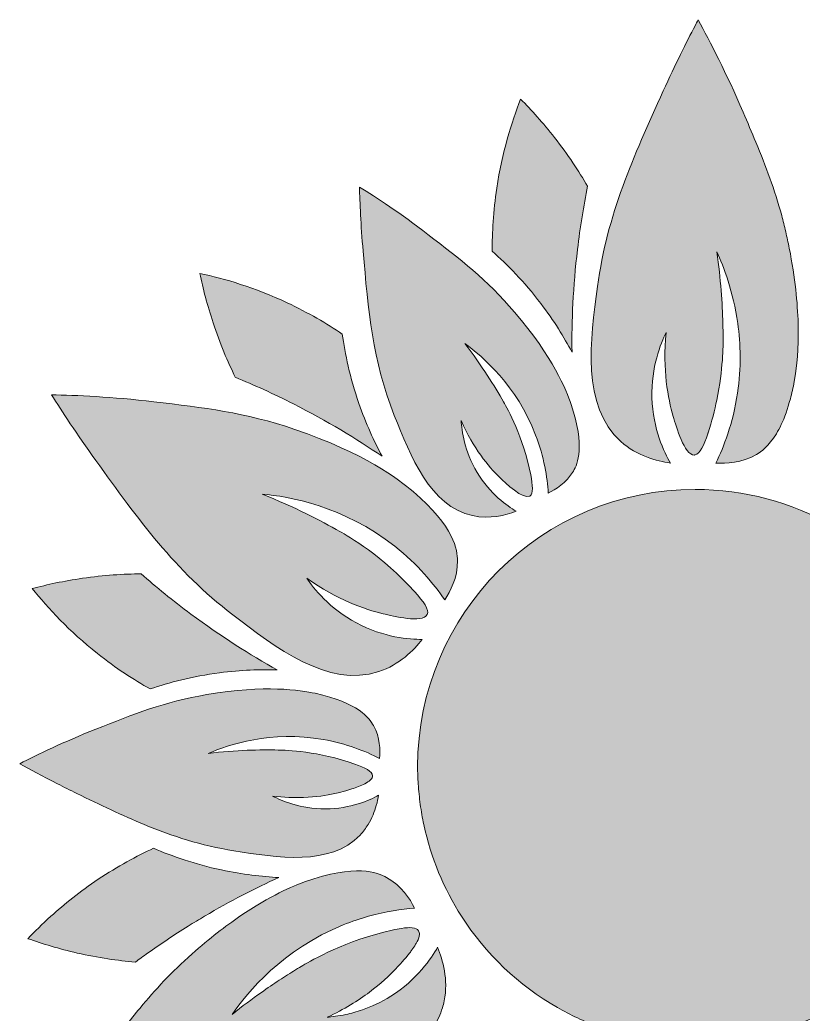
# Model space of a CAD drawing. Header units: inches. Extents: x 727 to 921, y 290 to 497.
# Drawn here: x 726.9 to 835.3, y 359.2 to 496.9 of the extents above; entities that cross this region are included whole.
import ezdxf

# ---------------------------------------------------------------- set-up
doc = ezdxf.new("R2010")
doc.units = ezdxf.units.IN
doc.header["$MEASUREMENT"] = 0
doc.layers.add('Layer 1', color=7, linetype='Continuous')

# ---------------------------------------------------------------- blocks, each defined once
blk = doc.blocks.new('block 3')
at = {"layer": 'Layer 1', "true_color": 0xfcbc38}
h = blk.add_hatch(color=40, dxfattribs=at)
h.dxf.hatch_style = 2
edge = h.paths.add_edge_path()
edge.add_spline(control_points=[(778.69, 442.13), (780.91, 436.52), (783.66, 429.55), (789.5, 428.25), (791.89, 427.72), (794.08, 428.3), (795.53, 428.87), (794.33, 429.58), (791.96, 431.22), (790.15, 434.24), (788.36, 437.2), (788.02, 440.01), (787.94, 441.41), (789.64, 437.54), (791.72, 435.07), (793.25, 433.57), (794.07, 432.77), (796.5, 430.39), (797.44, 430.96), (797.97, 431.29), (797.85, 432.45), (797.56, 433.91), (796.52, 439.16), (794.35, 443.05), (793.81, 444), (792.57, 446.18), (790.83, 448.97), (788.46, 452.08), (790.88, 450.3), (795.63, 446.26), (798.25, 439.41), (799.42, 436.35), (799.85, 433.55), (799.99, 431.37), (801.01, 431.85), (802.51, 432.76), (803.48, 434.42), (804.06, 435.42), (805.12, 437.84), (803.16, 443.64), (802.5, 445.6), (800.68, 450.16), (795.33, 456.42), (791.46, 460.97), (787.85, 463.73), (783.34, 467.18), (779.55, 470.09), (776.23, 472.27), (773.87, 473.74), (773.92, 471.59), (774.05, 468.53), (774.37, 464.87), (775.07, 456.66), (775.67, 449.76), (778.69, 442.13)], knot_values=[0, 0, 0, 0, 1, 1, 1, 2, 2, 2, 3, 3, 3, 4, 4, 4, 5, 5, 5, 6, 6, 6, 7, 7, 7, 8, 8, 8, 9, 9, 9, 10, 10, 10, 11, 11, 11, 12, 12, 12, 13, 13, 13, 14, 14, 14, 15, 15, 15, 16, 16, 16, 17, 17, 17, 18, 18, 18, 18], degree=3, periodic=1)
h = blk.add_hatch(color=40, dxfattribs=at)
h.dxf.hatch_style = 2
edge = h.paths.add_edge_path()
edge.add_spline(control_points=[(775.05, 385.47), (775.05, 385.47), (775.05, 385.47), (775.05, 385.47), (775.6, 386.36), (775.96, 387.28), (776.2, 388.12), (776.34, 388.62), (776.44, 389.1), (776.51, 389.53), (775.28, 388.86), (772.66, 387.67), (769.14, 387.65), (765.68, 387.64), (763.09, 388.78), (761.85, 389.42), (763.42, 389.23), (764.85, 389.18), (766.14, 389.23), (767.85, 389.29), (769.3, 389.51), (770.47, 389.78), (770.77, 389.84), (771.04, 389.91), (771.3, 389.98), (771.65, 390.07), (772.21, 390.22), (772.82, 390.41), (773.43, 390.61), (774.08, 390.85), (774.61, 391.12), (774.61, 391.12), (774.61, 391.12), (774.61, 391.12), (775.24, 391.45), (775.69, 391.83), (775.68, 392.24), (775.67, 392.86), (774.62, 393.35), (773.22, 393.85), (768.18, 395.65), (763.72, 395.78), (762.63, 395.8), (760.13, 395.85), (756.83, 395.79), (752.95, 395.34), (755.72, 396.51), (761.62, 398.52), (768.85, 397.26), (772.08, 396.7), (774.7, 395.63), (776.64, 394.64), (776.75, 395.76), (776.74, 397.51), (775.81, 399.19), (775.25, 400.2), (773.71, 402.36), (767.73, 403.65), (765.71, 404.09), (760.86, 404.85), (752.74, 403.47), (746.86, 402.47), (742.63, 400.78), (737.36, 398.68), (732.92, 396.91), (729.35, 395.18), (726.87, 393.9), (728.21, 393.15), (729.97, 392.19), (732.06, 391.12), (732.9, 390.69), (733.8, 390.25), (734.75, 389.78), (738, 388.21), (741.03, 386.74), (744.09, 385.47), (744.09, 385.47), (744.09, 385.47), (744.09, 385.47), (748, 383.86), (751.95, 382.59), (756.5, 381.85), (762.45, 380.89), (769.84, 379.69), (773.95, 384.03), (774.39, 384.49), (774.75, 384.98), (775.05, 385.47)], knot_values=[0, 0, 0, 0, 1, 1, 1, 2, 2, 2, 3, 3, 3, 4, 4, 4, 5, 5, 5, 6, 6, 6, 7, 7, 7, 8, 8, 8, 9, 9, 9, 10, 10, 10, 11, 11, 11, 12, 12, 12, 13, 13, 13, 14, 14, 14, 15, 15, 15, 16, 16, 16, 17, 17, 17, 18, 18, 18, 19, 19, 19, 20, 20, 20, 21, 21, 21, 22, 22, 22, 23, 23, 23, 24, 24, 24, 25, 25, 25, 26, 26, 26, 27, 27, 27, 28, 28, 28, 29, 29, 29, 29], degree=3, periodic=1)
at = {"layer": 'Layer 1', "lineweight": 0}
for points, knots in [([(778.69, 442.13), (780.91, 436.52), (783.66, 429.55), (789.5, 428.25), (791.89, 427.72), (794.08, 428.3), (795.53, 428.87), (794.33, 429.58), (791.96, 431.22), (790.15, 434.24), (788.36, 437.2), (788.02, 440.01), (787.94, 441.41), (789.64, 437.54), (791.72, 435.07), (793.25, 433.57), (794.07, 432.77), (796.5, 430.39), (797.44, 430.96), (797.97, 431.29), (797.85, 432.45), (797.56, 433.91), (796.52, 439.16), (794.35, 443.05), (793.81, 444), (792.57, 446.18), (790.83, 448.97), (788.46, 452.08), (790.88, 450.3), (795.63, 446.26), (798.25, 439.41), (799.42, 436.35), (799.85, 433.55), (799.99, 431.37), (801.01, 431.85), (802.51, 432.76), (803.48, 434.42), (804.06, 435.42), (805.12, 437.84), (803.16, 443.64), (802.5, 445.6), (800.68, 450.16), (795.33, 456.42), (791.46, 460.97), (787.85, 463.73), (783.34, 467.18), (779.55, 470.09), (776.23, 472.27), (773.87, 473.74), (773.92, 471.59), (774.05, 468.53), (774.37, 464.87), (775.07, 456.66), (775.67, 449.76), (778.69, 442.13)], [0, 0, 0, 0, 1, 1, 1, 2, 2, 2, 3, 3, 3, 4, 4, 4, 5, 5, 5, 6, 6, 6, 7, 7, 7, 8, 8, 8, 9, 9, 9, 10, 10, 10, 11, 11, 11, 12, 12, 12, 13, 13, 13, 14, 14, 14, 15, 15, 15, 16, 16, 16, 17, 17, 17, 18, 18, 18, 18]), ([(775.05, 385.47), (775.05, 385.47), (775.05, 385.47), (775.05, 385.47), (775.6, 386.36), (775.96, 387.28), (776.2, 388.12), (776.34, 388.62), (776.44, 389.1), (776.51, 389.53), (775.28, 388.86), (772.66, 387.67), (769.14, 387.65), (765.68, 387.64), (763.09, 388.78), (761.85, 389.42), (763.42, 389.23), (764.85, 389.18), (766.14, 389.23), (767.85, 389.29), (769.3, 389.51), (770.47, 389.78), (770.77, 389.84), (771.04, 389.91), (771.3, 389.98), (771.65, 390.07), (772.21, 390.22), (772.82, 390.41), (773.43, 390.61), (774.08, 390.85), (774.61, 391.12), (774.61, 391.12), (774.61, 391.12), (774.61, 391.12), (775.24, 391.45), (775.69, 391.83), (775.68, 392.24), (775.67, 392.86), (774.62, 393.35), (773.22, 393.85), (768.18, 395.65), (763.72, 395.78), (762.63, 395.8), (760.13, 395.85), (756.83, 395.79), (752.95, 395.34), (755.72, 396.51), (761.62, 398.52), (768.85, 397.26), (772.08, 396.7), (774.7, 395.63), (776.64, 394.64), (776.75, 395.76), (776.74, 397.51), (775.81, 399.19), (775.25, 400.2), (773.71, 402.36), (767.73, 403.65), (765.71, 404.09), (760.86, 404.85), (752.74, 403.47), (746.86, 402.47), (742.63, 400.78), (737.36, 398.68), (732.92, 396.91), (729.35, 395.18), (726.87, 393.9), (728.21, 393.15), (729.97, 392.19), (732.06, 391.12), (732.9, 390.69), (733.8, 390.25), (734.75, 389.78), (738, 388.21), (741.03, 386.74), (744.09, 385.47), (744.09, 385.47), (744.09, 385.47), (744.09, 385.47), (748, 383.86), (751.95, 382.59), (756.5, 381.85), (762.45, 380.89), (769.84, 379.69), (773.95, 384.03), (774.39, 384.49), (774.75, 384.98), (775.05, 385.47)], [0, 0, 0, 0, 1, 1, 1, 2, 2, 2, 3, 3, 3, 4, 4, 4, 5, 5, 5, 6, 6, 6, 7, 7, 7, 8, 8, 8, 9, 9, 9, 10, 10, 10, 11, 11, 11, 12, 12, 12, 13, 13, 13, 14, 14, 14, 15, 15, 15, 16, 16, 16, 17, 17, 17, 18, 18, 18, 19, 19, 19, 20, 20, 20, 21, 21, 21, 22, 22, 22, 23, 23, 23, 24, 24, 24, 25, 25, 25, 26, 26, 26, 27, 27, 27, 28, 28, 28, 29, 29, 29, 29])]:
    blk.add_open_spline(points, degree=3, knots=knots, dxfattribs=at)
blk = doc.blocks.new('block 4')
at = {"layer": 'Layer 1', "true_color": 0xffcc25}
h = blk.add_hatch(color=40, dxfattribs=at)
h.dxf.hatch_style = 2
edge = h.paths.add_edge_path()
edge.add_spline(control_points=[(798.96, 457.62), (800.78, 455.23), (802.19, 452.93), (803.28, 450.89), (803.23, 455.17), (803.43, 459.94), (804.04, 465.1), (804.41, 468.21), (804.89, 471.14), (805.43, 473.86), (804.22, 475.93), (802.72, 478.21), (800.86, 480.58), (799.27, 482.63), (797.67, 484.4), (796.17, 485.91), (794.89, 482.66), (793.61, 478.51), (792.87, 473.6), (792.38, 470.37), (792.22, 467.42), (792.24, 464.85), (794.3, 463.03), (796.66, 460.65), (798.96, 457.62)], knot_values=[0, 0, 0, 0, 1, 1, 1, 2, 2, 2, 3, 3, 3, 4, 4, 4, 5, 5, 5, 6, 6, 6, 7, 7, 7, 8, 8, 8, 8], degree=3, periodic=1)
h = blk.add_hatch(color=40, dxfattribs=at)
h.dxf.hatch_style = 2
edge = h.paths.add_edge_path()
edge.add_spline(control_points=[(756.68, 447.4), (759.25, 446.35), (761.95, 445.13), (764.75, 443.71), (769.38, 441.36), (773.46, 438.88), (777, 436.47), (775.9, 438.51), (774.77, 440.95), (773.79, 443.79), (772.54, 447.39), (771.87, 450.67), (771.49, 453.39), (769.36, 454.83), (766.81, 456.33), (763.85, 457.72), (759.36, 459.82), (755.2, 461.05), (751.78, 461.79), (752.21, 459.7), (752.8, 457.39), (753.62, 454.93), (754.56, 452.07), (755.63, 449.56), (756.68, 447.4)], knot_values=[0, 0, 0, 0, 1, 1, 1, 2, 2, 2, 3, 3, 3, 4, 4, 4, 5, 5, 5, 6, 6, 6, 7, 7, 7, 8, 8, 8, 8], degree=3, periodic=1)
h = blk.add_hatch(color=40, dxfattribs=at)
h.dxf.hatch_style = 2
edge = h.paths.add_edge_path()
edge.add_spline(control_points=[(737.61, 409.16), (740.17, 407.13), (742.65, 405.53), (744.89, 404.26), (747.5, 405.14), (750.74, 406), (754.51, 406.49), (757.49, 406.88), (760.18, 406.96), (762.49, 406.89), (758.75, 408.98), (754.71, 411.52), (750.54, 414.62), (748.03, 416.49), (745.73, 418.36), (743.64, 420.19), (741.24, 420.17), (738.51, 420), (735.54, 419.57), (732.97, 419.2), (730.64, 418.7), (728.58, 418.15), (730.77, 415.42), (733.72, 412.25), (737.61, 409.16)], knot_values=[0, 0, 0, 0, 1, 1, 1, 2, 2, 2, 3, 3, 3, 4, 4, 4, 5, 5, 5, 6, 6, 6, 7, 7, 7, 8, 8, 8, 8], degree=3, periodic=1)
h = blk.add_hatch(color=40, dxfattribs=at)
h.dxf.hatch_style = 2
edge = h.paths.add_edge_path()
edge.add_spline(control_points=[(762.7, 378.15), (760.39, 378.27), (757.71, 378.57), (754.78, 379.2), (751.06, 379.99), (747.9, 381.11), (745.37, 382.2), (743.04, 381.12), (740.44, 379.72), (737.72, 377.9), (735.19, 376.22), (733.02, 374.47), (731.15, 372.78), (729.97, 371.71), (728.92, 370.67), (727.99, 369.68), (730, 368.97), (732.28, 368.28), (734.81, 367.7), (737.74, 367.03), (740.44, 366.65), (742.83, 366.43), (743.39, 366.84), (743.96, 367.26), (744.55, 367.67), (746.3, 368.92), (748.17, 370.17), (750.16, 371.42), (750.92, 371.89), (751.67, 372.34), (752.42, 372.78), (756.01, 374.91), (759.48, 376.68), (762.7, 378.15)], knot_values=[0, 0, 0, 0, 1, 1, 1, 2, 2, 2, 3, 3, 3, 4, 4, 4, 5, 5, 5, 6, 6, 6, 7, 7, 7, 8, 8, 8, 9, 9, 9, 10, 10, 10, 11, 11, 11, 11], degree=3, periodic=1)
at = {"layer": 'Layer 1', "lineweight": 0}
for points, knots in [([(798.96, 457.62), (800.78, 455.23), (802.19, 452.93), (803.28, 450.89), (803.23, 455.17), (803.43, 459.94), (804.04, 465.1), (804.41, 468.21), (804.89, 471.14), (805.43, 473.86), (804.22, 475.93), (802.72, 478.21), (800.86, 480.58), (799.27, 482.63), (797.67, 484.4), (796.17, 485.91), (794.89, 482.66), (793.61, 478.51), (792.87, 473.6), (792.38, 470.37), (792.22, 467.42), (792.24, 464.85), (794.3, 463.03), (796.66, 460.65), (798.96, 457.62)], [0, 0, 0, 0, 1, 1, 1, 2, 2, 2, 3, 3, 3, 4, 4, 4, 5, 5, 5, 6, 6, 6, 7, 7, 7, 8, 8, 8, 8]), ([(756.68, 447.4), (759.25, 446.35), (761.95, 445.13), (764.75, 443.71), (769.38, 441.36), (773.46, 438.88), (777, 436.47), (775.9, 438.51), (774.77, 440.95), (773.79, 443.79), (772.54, 447.39), (771.87, 450.67), (771.49, 453.39), (769.36, 454.83), (766.81, 456.33), (763.85, 457.72), (759.36, 459.82), (755.2, 461.05), (751.78, 461.79), (752.21, 459.7), (752.8, 457.39), (753.62, 454.93), (754.56, 452.07), (755.63, 449.56), (756.68, 447.4)], [0, 0, 0, 0, 1, 1, 1, 2, 2, 2, 3, 3, 3, 4, 4, 4, 5, 5, 5, 6, 6, 6, 7, 7, 7, 8, 8, 8, 8]), ([(737.61, 409.16), (740.17, 407.13), (742.65, 405.53), (744.89, 404.26), (747.5, 405.14), (750.74, 406), (754.51, 406.49), (757.49, 406.88), (760.18, 406.96), (762.49, 406.89), (758.75, 408.98), (754.71, 411.52), (750.54, 414.62), (748.03, 416.49), (745.73, 418.36), (743.64, 420.19), (741.24, 420.17), (738.51, 420), (735.54, 419.57), (732.97, 419.2), (730.64, 418.7), (728.58, 418.15), (730.77, 415.42), (733.72, 412.25), (737.61, 409.16)], [0, 0, 0, 0, 1, 1, 1, 2, 2, 2, 3, 3, 3, 4, 4, 4, 5, 5, 5, 6, 6, 6, 7, 7, 7, 8, 8, 8, 8]), ([(762.7, 378.15), (760.39, 378.27), (757.71, 378.57), (754.78, 379.2), (751.06, 379.99), (747.9, 381.11), (745.37, 382.2), (743.04, 381.12), (740.44, 379.72), (737.72, 377.9), (735.19, 376.22), (733.02, 374.47), (731.15, 372.78), (729.97, 371.71), (728.92, 370.67), (727.99, 369.68), (730, 368.97), (732.28, 368.28), (734.81, 367.7), (737.74, 367.03), (740.44, 366.65), (742.83, 366.43), (743.39, 366.84), (743.96, 367.26), (744.55, 367.67), (746.3, 368.92), (748.17, 370.17), (750.16, 371.42), (750.92, 371.89), (751.67, 372.34), (752.42, 372.78), (756.01, 374.91), (759.48, 376.68), (762.7, 378.15)], [0, 0, 0, 0, 1, 1, 1, 2, 2, 2, 3, 3, 3, 4, 4, 4, 5, 5, 5, 6, 6, 6, 7, 7, 7, 8, 8, 8, 9, 9, 9, 10, 10, 10, 11, 11, 11, 11])]:
    blk.add_open_spline(points, degree=3, knots=knots, dxfattribs=at)
blk = doc.blocks.new('block 5')
at = {"layer": 'Layer 1', "true_color": 0xfddb47}
h = blk.add_hatch(color=41, dxfattribs=at)
h.dxf.hatch_style = 2
edge = h.paths.add_edge_path()
edge.add_spline(control_points=[(816.9, 435.53), (816.04, 437.03), (814.48, 440.22), (814.35, 444.56), (814.23, 448.83), (815.56, 452.07), (816.31, 453.61), (815.8, 448.42), (816.55, 444.51), (817.29, 441.97), (817.68, 440.61), (818.85, 436.59), (820.21, 436.64), (820.25, 436.64), (820.28, 436.66), (820.31, 436.66), (821.01, 436.8), (821.54, 437.99), (822.07, 439.58), (822.09, 439.63), (822.11, 439.68), (822.12, 439.73), (822.64, 441.3), (823.03, 442.82), (823.32, 444.24), (824.19, 448.49), (824.2, 451.84), (824.19, 452.85), (824.19, 453.48), (824.18, 454.16), (824.16, 454.86), (824.08, 457.63), (823.86, 460.97), (823.33, 464.76), (824.26, 462.72), (825.59, 459.26), (826.21, 454.86), (826.42, 453.43), (826.54, 451.9), (826.55, 450.29), (826.56, 448.68), (826.46, 446.99), (826.19, 445.22), (825.88, 443.14), (825.4, 441.26), (824.84, 439.58), (824.33, 438.05), (823.76, 436.69), (823.2, 435.53), (824.59, 435.44), (826.75, 435.51), (828.79, 436.7), (829.45, 437.09), (830.5, 437.84), (831.56, 439.58), (831.78, 439.96), (832.01, 440.39), (832.24, 440.86), (832.69, 441.82), (833.12, 442.99), (833.5, 444.44), (833.69, 445.16), (833.87, 445.95), (834.04, 446.81), (834.28, 448.08), (834.6, 450.28), (834.6, 453.45), (834.6, 453.9), (834.59, 454.37), (834.58, 454.86), (834.49, 457.67), (834.16, 461.13), (833.35, 465.28), (833.19, 466.06), (833.03, 466.82), (832.86, 467.56), (832.68, 468.32), (832.49, 469.05), (832.3, 469.78), (831.32, 473.39), (830.11, 476.59), (828.72, 479.95), (828.16, 481.3), (827.57, 482.67), (826.96, 484.1), (824.64, 489.52), (822.39, 493.87), (820.74, 496.88), (820.6, 496.62), (820.46, 496.35), (820.31, 496.06), (819.12, 493.78), (817.57, 490.71), (815.91, 487.04), (811.71, 477.79), (808.17, 470), (806.81, 459.97), (805.8, 452.6), (804.55, 443.45), (810.04, 438.52), (812.29, 436.5), (814.99, 435.8), (816.9, 435.53)], knot_values=[0, 0, 0, 0, 1, 1, 1, 2, 2, 2, 3, 3, 3, 4, 4, 4, 5, 5, 5, 6, 6, 6, 7, 7, 7, 8, 8, 8, 9, 9, 9, 10, 10, 10, 11, 11, 11, 12, 12, 12, 13, 13, 13, 14, 14, 14, 15, 15, 15, 16, 16, 16, 17, 17, 17, 18, 18, 18, 19, 19, 19, 20, 20, 20, 21, 21, 21, 22, 22, 22, 23, 23, 23, 24, 24, 24, 25, 25, 25, 26, 26, 26, 27, 27, 27, 28, 28, 28, 29, 29, 29, 30, 30, 30, 31, 31, 31, 32, 32, 32, 33, 33, 33, 34, 34, 34, 34], degree=3, periodic=1)
h = blk.add_hatch(color=41, dxfattribs=at)
h.dxf.hatch_style = 2
edge = h.paths.add_edge_path()
edge.add_spline(control_points=[(781.29, 431.59), (779.35, 433.25), (774.54, 436.92), (764.92, 440.19), (757.95, 442.55), (752.37, 443.2), (745.42, 444.01), (739.57, 444.7), (734.67, 444.91), (731.24, 444.98), (732.66, 442.74), (734.72, 439.57), (737.37, 435.89), (743.3, 427.65), (748.3, 420.71), (756.32, 414.53), (762.21, 409.99), (769.53, 404.35), (776.53, 406.65), (779.41, 407.6), (781.36, 409.6), (782.54, 411.11), (780.81, 411.12), (777.27, 411.35), (773.44, 413.4), (769.67, 415.42), (767.53, 418.18), (766.57, 419.6), (770.81, 416.58), (774.58, 415.28), (777.15, 414.66), (778.52, 414.32), (782.6, 413.33), (783.23, 414.54), (783.58, 415.22), (782.72, 416.37), (781.5, 417.73), (777.08, 422.65), (772.33, 425.4), (771.15, 426.06), (768.47, 427.58), (764.85, 429.45), (760.39, 431.24), (764.07, 430.89), (771.66, 429.61), (778.76, 424), (781.93, 421.5), (784.15, 418.8), (785.67, 416.58), (786.45, 417.74), (787.46, 419.65), (787.44, 422.02), (787.43, 423.44), (787.03, 426.68), (781.29, 431.59)], knot_values=[0, 0, 0, 0, 1, 1, 1, 2, 2, 2, 3, 3, 3, 4, 4, 4, 5, 5, 5, 6, 6, 6, 7, 7, 7, 8, 8, 8, 9, 9, 9, 10, 10, 10, 11, 11, 11, 12, 12, 12, 13, 13, 13, 14, 14, 14, 15, 15, 15, 16, 16, 16, 17, 17, 17, 18, 18, 18, 18], degree=3, periodic=1)
h = blk.add_hatch(color=41, dxfattribs=at)
h.dxf.hatch_style = 2
edge = h.paths.add_edge_path()
edge.add_spline(control_points=[(784.68, 368.49), (783.82, 366.99), (781.87, 364.03), (778.19, 361.72), (776.83, 360.86), (775.5, 360.26), (774.27, 359.83), (773.45, 359.55), (772.68, 359.34), (771.98, 359.19), (770.93, 358.96), (770.04, 358.86), (769.4, 358.81), (770.58, 359.36), (771.65, 359.94), (772.63, 360.52), (773.6, 361.11), (774.48, 361.7), (775.26, 362.29), (776.82, 363.46), (778.03, 364.6), (778.93, 365.56), (779.36, 366.01), (780.15, 366.85), (780.84, 367.74), (780.94, 367.87), (781.03, 368), (781.13, 368.13), (781.32, 368.39), (781.49, 368.65), (781.64, 368.9), (781.71, 369.03), (781.78, 369.15), (781.84, 369.27), (782.03, 369.64), (782.15, 369.98), (782.16, 370.27), (782.17, 370.47), (782.14, 370.64), (782.04, 370.78), (781.73, 371.27), (780.85, 371.29), (779.68, 371.11), (779.28, 371.04), (778.86, 370.96), (778.41, 370.86), (771.96, 369.46), (767.22, 366.68), (766.05, 365.99), (765.39, 365.6), (764.68, 365.16), (763.93, 364.69), (763.55, 364.45), (763.17, 364.2), (762.77, 363.94), (761.98, 363.42), (761.15, 362.86), (760.29, 362.25), (759, 361.34), (757.64, 360.32), (756.23, 359.2), (758.36, 362.23), (763.22, 368.19), (771.61, 371.58), (772.83, 372.08), (774.01, 372.46), (775.14, 372.78), (777.51, 373.44), (779.67, 373.77), (781.48, 373.92), (780.86, 375.17), (779.7, 376.99), (777.63, 378.15), (776.39, 378.84), (773.38, 380.09), (766.27, 377.54), (764.64, 376.95), (761.53, 375.66), (757.32, 372.78), (755.34, 371.43), (753.12, 369.72), (750.7, 367.57), (747.85, 365.04), (745.59, 362.62), (743.5, 360.08), (742.8, 359.24), (742.12, 358.38), (741.44, 357.5), (740.22, 355.92), (739.01, 354.27), (737.72, 352.52), (735.64, 349.69), (733.88, 347.08), (732.42, 344.81), (731.43, 343.26), (730.58, 341.87), (729.87, 340.68), (731.85, 340.77), (734.47, 340.92), (737.56, 341.19), (738.59, 341.28), (739.67, 341.38), (740.8, 341.5), (741.72, 341.6), (742.62, 341.7), (743.52, 341.8), (747.99, 342.28), (752.17, 342.8), (756.3, 343.63), (757.95, 343.97), (759.59, 344.35), (761.24, 344.81), (763.71, 345.49), (766.19, 346.33), (768.74, 347.39), (774.36, 349.75), (781.1, 352.58), (784.15, 357.5), (784.15, 357.5), (784.15, 357.5), (784.15, 357.5), (784.66, 358.31), (785.06, 359.18), (785.35, 360.11), (785.44, 360.42), (785.52, 360.74), (785.59, 361.06), (785.89, 362.55), (785.84, 363.96), (785.63, 365.22), (785.42, 366.49), (785.05, 367.6), (784.68, 368.49)], knot_values=[0, 0, 0, 0, 1, 1, 1, 2, 2, 2, 3, 3, 3, 4, 4, 4, 5, 5, 5, 6, 6, 6, 7, 7, 7, 8, 8, 8, 9, 9, 9, 10, 10, 10, 11, 11, 11, 12, 12, 12, 13, 13, 13, 14, 14, 14, 15, 15, 15, 16, 16, 16, 17, 17, 17, 18, 18, 18, 19, 19, 19, 20, 20, 20, 21, 21, 21, 22, 22, 22, 23, 23, 23, 24, 24, 24, 25, 25, 25, 26, 26, 26, 27, 27, 27, 28, 28, 28, 29, 29, 29, 30, 30, 30, 31, 31, 31, 32, 32, 32, 33, 33, 33, 34, 34, 34, 35, 35, 35, 36, 36, 36, 37, 37, 37, 38, 38, 38, 39, 39, 39, 40, 40, 40, 41, 41, 41, 42, 42, 42, 43, 43, 43, 44, 44, 44, 44], degree=3, periodic=1)
at = {"layer": 'Layer 1', "lineweight": 0}
for points, knots in [([(816.9, 435.53), (816.04, 437.03), (814.48, 440.22), (814.35, 444.56), (814.23, 448.83), (815.56, 452.07), (816.31, 453.61), (815.8, 448.42), (816.55, 444.51), (817.29, 441.97), (817.68, 440.61), (818.85, 436.59), (820.21, 436.64), (820.25, 436.64), (820.28, 436.66), (820.31, 436.66), (821.01, 436.8), (821.54, 437.99), (822.07, 439.58), (822.09, 439.63), (822.11, 439.68), (822.12, 439.73), (822.64, 441.3), (823.03, 442.82), (823.32, 444.24), (824.19, 448.49), (824.2, 451.84), (824.19, 452.85), (824.19, 453.48), (824.18, 454.16), (824.16, 454.86), (824.08, 457.63), (823.86, 460.97), (823.33, 464.76), (824.26, 462.72), (825.59, 459.26), (826.21, 454.86), (826.42, 453.43), (826.54, 451.9), (826.55, 450.29), (826.56, 448.68), (826.46, 446.99), (826.19, 445.22), (825.88, 443.14), (825.4, 441.26), (824.84, 439.58), (824.33, 438.05), (823.76, 436.69), (823.2, 435.53), (824.59, 435.44), (826.75, 435.51), (828.79, 436.7), (829.45, 437.09), (830.5, 437.84), (831.56, 439.58), (831.78, 439.96), (832.01, 440.39), (832.24, 440.86), (832.69, 441.82), (833.12, 442.99), (833.5, 444.44), (833.69, 445.16), (833.87, 445.95), (834.04, 446.81), (834.28, 448.08), (834.6, 450.28), (834.6, 453.45), (834.6, 453.9), (834.59, 454.37), (834.58, 454.86), (834.49, 457.67), (834.16, 461.13), (833.35, 465.28), (833.19, 466.06), (833.03, 466.82), (832.86, 467.56), (832.68, 468.32), (832.49, 469.05), (832.3, 469.78), (831.32, 473.39), (830.11, 476.59), (828.72, 479.95), (828.16, 481.3), (827.57, 482.67), (826.96, 484.1), (824.64, 489.52), (822.39, 493.87), (820.74, 496.88), (820.6, 496.62), (820.46, 496.35), (820.31, 496.06), (819.12, 493.78), (817.57, 490.71), (815.91, 487.04), (811.71, 477.79), (808.17, 470), (806.81, 459.97), (805.8, 452.6), (804.55, 443.45), (810.04, 438.52), (812.29, 436.5), (814.99, 435.8), (816.9, 435.53)], [0, 0, 0, 0, 1, 1, 1, 2, 2, 2, 3, 3, 3, 4, 4, 4, 5, 5, 5, 6, 6, 6, 7, 7, 7, 8, 8, 8, 9, 9, 9, 10, 10, 10, 11, 11, 11, 12, 12, 12, 13, 13, 13, 14, 14, 14, 15, 15, 15, 16, 16, 16, 17, 17, 17, 18, 18, 18, 19, 19, 19, 20, 20, 20, 21, 21, 21, 22, 22, 22, 23, 23, 23, 24, 24, 24, 25, 25, 25, 26, 26, 26, 27, 27, 27, 28, 28, 28, 29, 29, 29, 30, 30, 30, 31, 31, 31, 32, 32, 32, 33, 33, 33, 34, 34, 34, 34]), ([(781.29, 431.59), (779.35, 433.25), (774.54, 436.92), (764.92, 440.19), (757.95, 442.55), (752.37, 443.2), (745.42, 444.01), (739.57, 444.7), (734.67, 444.91), (731.24, 444.98), (732.66, 442.74), (734.72, 439.57), (737.37, 435.89), (743.3, 427.65), (748.3, 420.71), (756.32, 414.53), (762.21, 409.99), (769.53, 404.35), (776.53, 406.65), (779.41, 407.6), (781.36, 409.6), (782.54, 411.11), (780.81, 411.12), (777.27, 411.35), (773.44, 413.4), (769.67, 415.42), (767.53, 418.18), (766.57, 419.6), (770.81, 416.58), (774.58, 415.28), (777.15, 414.66), (778.52, 414.32), (782.6, 413.33), (783.23, 414.54), (783.58, 415.22), (782.72, 416.37), (781.5, 417.73), (777.08, 422.65), (772.33, 425.4), (771.15, 426.06), (768.47, 427.58), (764.85, 429.45), (760.39, 431.24), (764.07, 430.89), (771.66, 429.61), (778.76, 424), (781.93, 421.5), (784.15, 418.8), (785.67, 416.58), (786.45, 417.74), (787.46, 419.65), (787.44, 422.02), (787.43, 423.44), (787.03, 426.68), (781.29, 431.59)], [0, 0, 0, 0, 1, 1, 1, 2, 2, 2, 3, 3, 3, 4, 4, 4, 5, 5, 5, 6, 6, 6, 7, 7, 7, 8, 8, 8, 9, 9, 9, 10, 10, 10, 11, 11, 11, 12, 12, 12, 13, 13, 13, 14, 14, 14, 15, 15, 15, 16, 16, 16, 17, 17, 17, 18, 18, 18, 18]), ([(784.68, 368.49), (783.82, 366.99), (781.87, 364.03), (778.19, 361.72), (776.83, 360.86), (775.5, 360.26), (774.27, 359.83), (773.45, 359.55), (772.68, 359.34), (771.98, 359.19), (770.93, 358.96), (770.04, 358.86), (769.4, 358.81), (770.58, 359.36), (771.65, 359.94), (772.63, 360.52), (773.6, 361.11), (774.48, 361.7), (775.26, 362.29), (776.82, 363.46), (778.03, 364.6), (778.93, 365.56), (779.36, 366.01), (780.15, 366.85), (780.84, 367.74), (780.94, 367.87), (781.03, 368), (781.13, 368.13), (781.32, 368.39), (781.49, 368.65), (781.64, 368.9), (781.71, 369.03), (781.78, 369.15), (781.84, 369.27), (782.03, 369.64), (782.15, 369.98), (782.16, 370.27), (782.17, 370.47), (782.14, 370.64), (782.04, 370.78), (781.73, 371.27), (780.85, 371.29), (779.68, 371.11), (779.28, 371.04), (778.86, 370.96), (778.41, 370.86), (771.96, 369.46), (767.22, 366.68), (766.05, 365.99), (765.39, 365.6), (764.68, 365.16), (763.93, 364.69), (763.55, 364.45), (763.17, 364.2), (762.77, 363.94), (761.98, 363.42), (761.15, 362.86), (760.29, 362.25), (759, 361.34), (757.64, 360.32), (756.23, 359.2), (758.36, 362.23), (763.22, 368.19), (771.61, 371.58), (772.83, 372.08), (774.01, 372.46), (775.14, 372.78), (777.51, 373.44), (779.67, 373.77), (781.48, 373.92), (780.86, 375.17), (779.7, 376.99), (777.63, 378.15), (776.39, 378.84), (773.38, 380.09), (766.27, 377.54), (764.64, 376.95), (761.53, 375.66), (757.32, 372.78), (755.34, 371.43), (753.12, 369.72), (750.7, 367.57), (747.85, 365.04), (745.59, 362.62), (743.5, 360.08), (742.8, 359.24), (742.12, 358.38), (741.44, 357.5), (740.22, 355.92), (739.01, 354.27), (737.72, 352.52), (735.64, 349.69), (733.88, 347.08), (732.42, 344.81), (731.43, 343.26), (730.58, 341.87), (729.87, 340.68), (731.85, 340.77), (734.47, 340.92), (737.56, 341.19), (738.59, 341.28), (739.67, 341.38), (740.8, 341.5), (741.72, 341.6), (742.62, 341.7), (743.52, 341.8), (747.99, 342.28), (752.17, 342.8), (756.3, 343.63), (757.95, 343.97), (759.59, 344.35), (761.24, 344.81), (763.71, 345.49), (766.19, 346.33), (768.74, 347.39), (774.36, 349.75), (781.1, 352.58), (784.15, 357.5), (784.15, 357.5), (784.15, 357.5), (784.15, 357.5), (784.66, 358.31), (785.06, 359.18), (785.35, 360.11), (785.44, 360.42), (785.52, 360.74), (785.59, 361.06), (785.89, 362.55), (785.84, 363.96), (785.63, 365.22), (785.42, 366.49), (785.05, 367.6), (784.68, 368.49)], [0, 0, 0, 0, 1, 1, 1, 2, 2, 2, 3, 3, 3, 4, 4, 4, 5, 5, 5, 6, 6, 6, 7, 7, 7, 8, 8, 8, 9, 9, 9, 10, 10, 10, 11, 11, 11, 12, 12, 12, 13, 13, 13, 14, 14, 14, 15, 15, 15, 16, 16, 16, 17, 17, 17, 18, 18, 18, 19, 19, 19, 20, 20, 20, 21, 21, 21, 22, 22, 22, 23, 23, 23, 24, 24, 24, 25, 25, 25, 26, 26, 26, 27, 27, 27, 28, 28, 28, 29, 29, 29, 30, 30, 30, 31, 31, 31, 32, 32, 32, 33, 33, 33, 34, 34, 34, 35, 35, 35, 36, 36, 36, 37, 37, 37, 38, 38, 38, 39, 39, 39, 40, 40, 40, 41, 41, 41, 42, 42, 42, 43, 43, 43, 44, 44, 44, 44])]:
    blk.add_open_spline(points, degree=3, knots=knots, dxfattribs=at)
blk = doc.blocks.new('block 2')
at = {"layer": 'Layer 1', "true_color": 0x965f44}
h = blk.add_hatch(color=25, dxfattribs=at)
h.dxf.hatch_style = 2
edge = h.paths.add_edge_path()
edge.add_spline(control_points=[(858.43, 398.03), (857.9, 402.55), (856.58, 406.83), (854.62, 410.72), (852.06, 415.82), (848.39, 420.26), (843.94, 423.74), (842.46, 424.9), (840.89, 425.95), (839.24, 426.89), (833.65, 430.06), (827.2, 431.88), (820.31, 431.88), (820.31, 431.88), (820.31, 431.88), (820.31, 431.88), (799.1, 431.88), (781.91, 414.69), (781.91, 393.48), (781.91, 392.69), (781.94, 391.9), (781.99, 391.12), (781.99, 391.12), (781.99, 391.12), (781.99, 391.12), (781.99, 391.12), (782, 391.12), (782, 391.12), (782.03, 390.64), (782.07, 390.16), (782.12, 389.69), (782.21, 388.74), (782.34, 387.79), (782.5, 386.86), (782.58, 386.4), (782.67, 385.93), (782.77, 385.47), (783.74, 380.89), (785.54, 376.6), (787.99, 372.78), (791.33, 367.57), (795.89, 363.23), (801.26, 360.15), (802.16, 359.63), (803.08, 359.15), (804.02, 358.71), (804.49, 358.49), (804.96, 358.28), (805.44, 358.08), (805.92, 357.88), (806.41, 357.68), (806.9, 357.5), (806.9, 357.5), (806.9, 357.5), (806.9, 357.5), (811.08, 355.94), (815.59, 355.08), (820.31, 355.08), (825.04, 355.08), (829.56, 355.94), (833.74, 357.5), (833.74, 357.5), (833.74, 357.5), (833.74, 357.5), (835.21, 358.05), (836.64, 358.69), (838.02, 359.4), (838.93, 359.88), (839.83, 360.4), (840.7, 360.94), (841.58, 361.49), (842.42, 362.08), (843.25, 362.69), (843.66, 363), (844.06, 363.31), (844.46, 363.64), (846.86, 365.58), (849.01, 367.8), (850.88, 370.25), (851.5, 371.07), (852.09, 371.91), (852.65, 372.78), (855.1, 376.6), (856.9, 380.89), (857.87, 385.47), (858.14, 386.77), (858.35, 388.08), (858.5, 389.42), (858.64, 390.75), (858.71, 392.11), (858.71, 393.48), (858.71, 395.02), (858.61, 396.54), (858.43, 398.03)], knot_values=[0, 0, 0, 0, 1, 1, 1, 2, 2, 2, 3, 3, 3, 4, 4, 4, 5, 5, 5, 6, 6, 6, 7, 7, 7, 8, 8, 8, 9, 9, 9, 10, 10, 10, 11, 11, 11, 12, 12, 12, 13, 13, 13, 14, 14, 14, 15, 15, 15, 16, 16, 16, 17, 17, 17, 18, 18, 18, 19, 19, 19, 20, 20, 20, 21, 21, 21, 22, 22, 22, 23, 23, 23, 24, 24, 24, 25, 25, 25, 26, 26, 26, 27, 27, 27, 28, 28, 28, 29, 29, 29, 30, 30, 30, 31, 31, 31, 31], degree=3, periodic=1)
at = {"layer": 'Layer 1', "lineweight": 0}
blk.add_open_spline([(858.43, 398.03), (857.9, 402.55), (856.58, 406.83), (854.62, 410.72), (852.06, 415.82), (848.39, 420.26), (843.94, 423.74), (842.46, 424.9), (840.89, 425.95), (839.24, 426.89), (833.65, 430.06), (827.2, 431.88), (820.31, 431.88), (820.31, 431.88), (820.31, 431.88), (820.31, 431.88), (799.1, 431.88), (781.91, 414.69), (781.91, 393.48), (781.91, 392.69), (781.94, 391.9), (781.99, 391.12), (781.99, 391.12), (781.99, 391.12), (781.99, 391.12), (781.99, 391.12), (782, 391.12), (782, 391.12), (782.03, 390.64), (782.07, 390.16), (782.12, 389.69), (782.21, 388.74), (782.34, 387.79), (782.5, 386.86), (782.58, 386.4), (782.67, 385.93), (782.77, 385.47), (783.74, 380.89), (785.54, 376.6), (787.99, 372.78), (791.33, 367.57), (795.89, 363.23), (801.26, 360.15), (802.16, 359.63), (803.08, 359.15), (804.02, 358.71), (804.49, 358.49), (804.96, 358.28), (805.44, 358.08), (805.92, 357.88), (806.41, 357.68), (806.9, 357.5), (806.9, 357.5), (806.9, 357.5), (806.9, 357.5), (811.08, 355.94), (815.59, 355.08), (820.31, 355.08), (825.04, 355.08), (829.56, 355.94), (833.74, 357.5), (833.74, 357.5), (833.74, 357.5), (833.74, 357.5), (835.21, 358.05), (836.64, 358.69), (838.02, 359.4), (838.93, 359.88), (839.83, 360.4), (840.7, 360.94), (841.58, 361.49), (842.42, 362.08), (843.25, 362.69), (843.66, 363), (844.06, 363.31), (844.46, 363.64), (846.86, 365.58), (849.01, 367.8), (850.88, 370.25), (851.5, 371.07), (852.09, 371.91), (852.65, 372.78), (855.1, 376.6), (856.9, 380.89), (857.87, 385.47), (858.14, 386.77), (858.35, 388.08), (858.5, 389.42), (858.64, 390.75), (858.71, 392.11), (858.71, 393.48), (858.71, 395.02), (858.61, 396.54), (858.43, 398.03)], degree=3, knots=[0, 0, 0, 0, 1, 1, 1, 2, 2, 2, 3, 3, 3, 4, 4, 4, 5, 5, 5, 6, 6, 6, 7, 7, 7, 8, 8, 8, 9, 9, 9, 10, 10, 10, 11, 11, 11, 12, 12, 12, 13, 13, 13, 14, 14, 14, 15, 15, 15, 16, 16, 16, 17, 17, 17, 18, 18, 18, 19, 19, 19, 20, 20, 20, 21, 21, 21, 22, 22, 22, 23, 23, 23, 24, 24, 24, 25, 25, 25, 26, 26, 26, 27, 27, 27, 28, 28, 28, 29, 29, 29, 30, 30, 30, 31, 31, 31, 31], dxfattribs=at)
at = {"layer": 'Layer 1'}
for name in ['block 5', 'block 4', 'block 3']:
    blk.add_blockref(name, (0, 0), dxfattribs=at)

msp = doc.modelspace()

# ---------------------------------------------------------------- block references
at = {"layer": 'Layer 1'}
msp.add_blockref('block 2', (0, 0), dxfattribs=at)

doc.saveas('drawing.dxf')
